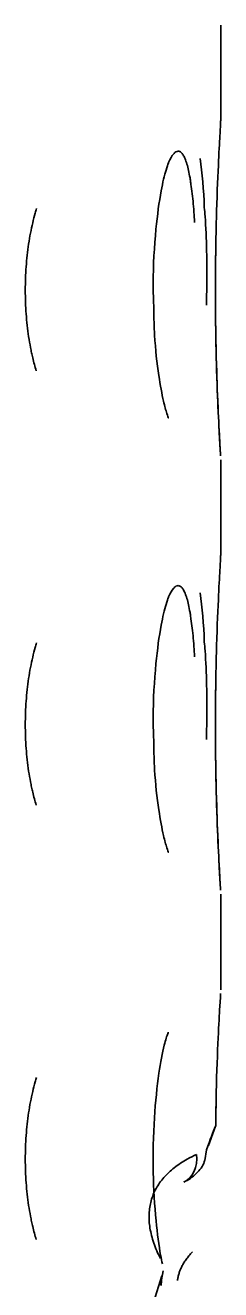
# Model space of a CAD drawing. Header units: inches. Extents: x 885 to 6823, y 710 to 5493.
# Drawn here: x 919.57 to 921.14, y 3120.3 to 3130.49 of the extents above; entities that cross this region are included whole.
import ezdxf

# ---------------------------------------------------------------- set-up
doc = ezdxf.new("R2010")
doc.units = ezdxf.units.IN
doc.layers.add('1', color=7, linetype='Continuous', true_color=0xffffff)

msp = doc.modelspace()

# ---------------------------------------------------------------- linework, layer by layer
at = {"layer": '1', "color": 7, "linetype": 'Continuous', "lineweight": 35}
for p, q in [((921.139, 3129.72), (921.139, 3130.491)), ((921.137, 3129.681), (921.138, 3129.72)), ((921.137, 3129.676), (921.138, 3129.69)), ((921.139, 3126.22), (921.139, 3126.991)), ((921.137, 3126.181), (921.138, 3126.22)), ((921.137, 3126.176), (921.138, 3126.19)), ((921.139, 3122.72), (921.139, 3123.491)), ((921.041, 3121.465), (921.097, 3121.622)), ((921.01, 3121.344), (921.024, 3121.431)), ((921.007, 3121.336), (921.011, 3121.346)), ((920.654, 3120.339), (920.675, 3120.455)), ((920.66, 3120.338), (920.666, 3120.414))]:
    msp.add_line(p, q, dxfattribs=at)
msp.add_ellipse((920.735, 3121.397), major_axis=(-0.106, 0.227), ratio=0.805237, start_param=3.143468, end_param=4.33809, dxfattribs=at)
for points, knots in [([(921.138, 3127.023), (921.138, 3127.023), (921.138, 3127.025), (921.136, 3127.051), (921.128, 3127.183), (921.113, 3127.49), (921.099, 3127.925), (921.094, 3128.435), (921.103, 3128.951), (921.119, 3129.367), (921.132, 3129.587), (921.136, 3129.66), (921.137, 3129.674), (921.137, 3129.676)], [0, 0, 0, 0, 0.00616, 0.053591, 0.161844, 0.280816, 0.405084, 0.536239, 0.671381, 0.80762, 0.92398, 0.985655, 1, 1, 1, 1]), ([(920.717, 3129.38), (920.718, 3129.382), (920.719, 3129.384), (920.733, 3129.416), (920.746, 3129.438), (920.765, 3129.461), (920.771, 3129.467), (920.784, 3129.475), (920.791, 3129.476), (920.8, 3129.476), (920.803, 3129.476), (920.809, 3129.474), (920.812, 3129.472), (920.821, 3129.466), (920.832, 3129.455), (920.843, 3129.436), (920.851, 3129.419), (920.853, 3129.412), (920.858, 3129.399), (920.861, 3129.392), (920.873, 3129.355), (920.881, 3129.319), (920.891, 3129.266), (920.893, 3129.255), (920.896, 3129.233), (920.898, 3129.221), (920.903, 3129.185), (920.907, 3129.16), (920.916, 3129.081), (920.921, 3129.024), (920.926, 3128.949), (920.927, 3128.933), (920.928, 3128.913), (920.929, 3128.908), (920.929, 3128.903)], [0, 0, 0, 0, 0.008591, 0.008591, 0.143881, 0.143881, 0.211527, 0.211527, 0.279172, 0.279172, 0.312995, 0.312995, 0.346817, 0.346817, 0.414463, 0.482108, 0.482108, 0.51593, 0.51593, 0.549753, 0.549753, 0.685044, 0.685044, 0.718866, 0.718866, 0.752689, 0.752689, 0.820334, 0.820334, 0.955625, 0.955625, 0.989447, 0.989447, 1, 1, 1, 1]), ([(920.601, 3128.206), (920.597, 3128.274), (920.591, 3128.49), (920.612, 3128.836), (920.654, 3129.148), (920.695, 3129.32), (920.717, 3129.379), (920.72, 3129.386), (920.72, 3129.386)], [0, 0, 0, 0, 0.131178, 0.418189, 0.657493, 0.839491, 0.956498, 1, 1, 1, 1]), ([(919.566, 3128.356), (919.566, 3128.388), (919.566, 3128.42), (919.569, 3128.483), (919.57, 3128.515), (919.577, 3128.608), (919.584, 3128.669), (919.597, 3128.758), (919.602, 3128.788), (919.613, 3128.845), (919.625, 3128.9), (919.639, 3128.952), (919.65, 3128.99), (919.654, 3129.002), (919.657, 3129.014)], [0, 0, 0, 0, 0.133672, 0.133672, 0.267344, 0.267344, 0.534688, 0.534688, 0.66836, 0.66836, 0.802032, 0.935704, 0.935704, 1, 1, 1, 1]), ([(921.024, 3128.237), (921.025, 3128.284), (921.03, 3128.52), (921.026, 3128.814), (921.009, 3129), (921.007, 3129.024)], [0, 0, 0, 0, 0.175328, 0.891133, 1, 1, 1, 1]), ([(921.133, 3127.099), (921.133, 3127.108), (921.13, 3127.161), (921.116, 3127.407), (921.102, 3127.811), (921.096, 3128.217), (921.096, 3128.459), (921.097, 3128.537)], [0, 0, 0, 0, 0.091874, 0.34454, 0.601939, 0.873387, 1, 1, 1, 1]), ([(919.654, 3127.708), (919.644, 3127.741), (919.634, 3127.776), (919.623, 3127.825), (919.619, 3127.839), (919.613, 3127.867), (919.611, 3127.881), (919.602, 3127.924), (919.597, 3127.953), (919.584, 3128.042), (919.577, 3128.103), (919.57, 3128.196), (919.569, 3128.228), (919.566, 3128.292), (919.566, 3128.324), (919.566, 3128.356)], [0, 0, 0, 0, 0.182784, 0.182784, 0.250885, 0.250885, 0.318987, 0.318987, 0.455189, 0.455189, 0.727595, 0.727595, 0.863797, 0.863797, 1, 1, 1, 1]), ([(920.718, 3127.329), (920.718, 3127.328), (920.719, 3127.327), (920.703, 3127.368), (920.675, 3127.469), (920.636, 3127.68), (920.606, 3127.943), (920.601, 3128.132), (920.601, 3128.206)], [0, 0, 0, 0, 0.016778, 0.130118, 0.295745, 0.532032, 0.825813, 1, 1, 1, 1]), ([(921.138, 3123.523), (921.138, 3123.523), (921.138, 3123.525), (921.136, 3123.551), (921.128, 3123.683), (921.113, 3123.99), (921.099, 3124.425), (921.094, 3124.935), (921.103, 3125.451), (921.119, 3125.867), (921.132, 3126.087), (921.136, 3126.16), (921.137, 3126.174), (921.137, 3126.176)], [0, 0, 0, 0, 0.00616, 0.053591, 0.161844, 0.280816, 0.405084, 0.536239, 0.671381, 0.80762, 0.92398, 0.985655, 1, 1, 1, 1]), ([(920.717, 3125.88), (920.718, 3125.882), (920.719, 3125.884), (920.733, 3125.916), (920.746, 3125.938), (920.765, 3125.961), (920.771, 3125.967), (920.784, 3125.975), (920.791, 3125.976), (920.8, 3125.976), (920.803, 3125.976), (920.809, 3125.974), (920.812, 3125.972), (920.821, 3125.966), (920.832, 3125.955), (920.843, 3125.936), (920.851, 3125.919), (920.853, 3125.912), (920.858, 3125.899), (920.861, 3125.892), (920.873, 3125.855), (920.881, 3125.819), (920.891, 3125.766), (920.893, 3125.755), (920.896, 3125.733), (920.898, 3125.721), (920.903, 3125.685), (920.907, 3125.66), (920.916, 3125.581), (920.921, 3125.524), (920.926, 3125.449), (920.927, 3125.433), (920.928, 3125.413), (920.929, 3125.408), (920.929, 3125.403)], [0, 0, 0, 0, 0.008591, 0.008591, 0.143881, 0.143881, 0.211527, 0.211527, 0.279172, 0.279172, 0.312995, 0.312995, 0.346817, 0.346817, 0.414463, 0.482108, 0.482108, 0.51593, 0.51593, 0.549753, 0.549753, 0.685044, 0.685044, 0.718866, 0.718866, 0.752689, 0.752689, 0.820334, 0.820334, 0.955625, 0.955625, 0.989447, 0.989447, 1, 1, 1, 1]), ([(920.601, 3124.706), (920.597, 3124.774), (920.591, 3124.99), (920.612, 3125.336), (920.654, 3125.648), (920.695, 3125.82), (920.717, 3125.879), (920.72, 3125.886), (920.72, 3125.886)], [0, 0, 0, 0, 0.131178, 0.418189, 0.657493, 0.839491, 0.956498, 1, 1, 1, 1]), ([(919.566, 3124.856), (919.566, 3124.888), (919.566, 3124.92), (919.569, 3124.983), (919.57, 3125.015), (919.577, 3125.108), (919.584, 3125.169), (919.597, 3125.258), (919.602, 3125.288), (919.613, 3125.345), (919.625, 3125.4), (919.639, 3125.452), (919.65, 3125.49), (919.654, 3125.502), (919.657, 3125.514)], [0, 0, 0, 0, 0.133672, 0.133672, 0.267344, 0.267344, 0.534688, 0.534688, 0.66836, 0.66836, 0.802032, 0.935704, 0.935704, 1, 1, 1, 1]), ([(921.024, 3124.737), (921.025, 3124.784), (921.03, 3125.02), (921.026, 3125.314), (921.009, 3125.5), (921.007, 3125.524)], [0, 0, 0, 0, 0.175328, 0.891133, 1, 1, 1, 1]), ([(921.133, 3123.599), (921.133, 3123.608), (921.13, 3123.661), (921.116, 3123.907), (921.102, 3124.311), (921.096, 3124.717), (921.096, 3124.959), (921.097, 3125.037)], [0, 0, 0, 0, 0.091908, 0.344578, 0.60198, 0.87343, 1, 1, 1, 1]), ([(919.654, 3124.208), (919.644, 3124.241), (919.634, 3124.276), (919.623, 3124.325), (919.619, 3124.339), (919.613, 3124.367), (919.611, 3124.381), (919.602, 3124.424), (919.597, 3124.453), (919.584, 3124.542), (919.577, 3124.603), (919.57, 3124.696), (919.569, 3124.728), (919.566, 3124.792), (919.566, 3124.824), (919.566, 3124.856)], [0, 0, 0, 0, 0.182784, 0.182784, 0.250885, 0.250885, 0.318987, 0.318987, 0.455189, 0.455189, 0.727595, 0.727595, 0.863797, 0.863797, 1, 1, 1, 1]), ([(920.718, 3123.829), (920.718, 3123.828), (920.719, 3123.827), (920.703, 3123.868), (920.675, 3123.969), (920.636, 3124.18), (920.606, 3124.443), (920.601, 3124.632), (920.601, 3124.706)], [0, 0, 0, 0, 0.016778, 0.130118, 0.295745, 0.532032, 0.825813, 1, 1, 1, 1]), ([(921.1, 3121.627), (921.1, 3121.722), (921.103, 3121.982), (921.118, 3122.337), (921.133, 3122.608), (921.138, 3122.684), (921.138, 3122.689), (921.138, 3122.689)], [0, 0, 0, 0, 0.157059, 0.458414, 0.716586, 0.965228, 1, 1, 1, 1]), ([(920.67, 3120.513), (920.665, 3120.534), (920.645, 3120.626), (920.613, 3120.875), (920.59, 3121.258), (920.599, 3121.682), (920.637, 3122.041), (920.679, 3122.263), (920.711, 3122.364), (920.716, 3122.377), (920.717, 3122.378)], [0, 0, 0, 0, 0.045905, 0.189694, 0.363312, 0.553981, 0.726181, 0.86726, 0.961201, 1, 1, 1, 1]), ([(919.566, 3121.356), (919.566, 3121.388), (919.566, 3121.42), (919.569, 3121.483), (919.57, 3121.515), (919.577, 3121.608), (919.584, 3121.669), (919.597, 3121.758), (919.602, 3121.788), (919.613, 3121.845), (919.625, 3121.9), (919.639, 3121.952), (919.65, 3121.99), (919.654, 3122.002), (919.657, 3122.014)], [0, 0, 0, 0, 0.133672, 0.133672, 0.267344, 0.267344, 0.534688, 0.534688, 0.66836, 0.66836, 0.802032, 0.935704, 0.935704, 1, 1, 1, 1]), ([(919.654, 3120.708), (919.644, 3120.741), (919.634, 3120.776), (919.623, 3120.825), (919.619, 3120.839), (919.613, 3120.867), (919.611, 3120.881), (919.602, 3120.924), (919.597, 3120.953), (919.584, 3121.042), (919.577, 3121.103), (919.57, 3121.196), (919.569, 3121.228), (919.566, 3121.292), (919.566, 3121.324), (919.566, 3121.356)], [0, 0, 0, 0, 0.182784, 0.182784, 0.250885, 0.250885, 0.318987, 0.318987, 0.455189, 0.455189, 0.727595, 0.727595, 0.863797, 0.863797, 1, 1, 1, 1]), ([(920.87, 3121.356), (920.831, 3121.334), (920.761, 3121.287), (920.706, 3121.235), (920.657, 3121.179), (920.636, 3121.15), (920.61, 3121.103), (920.603, 3121.087), (920.59, 3121.054), (920.584, 3121.037), (920.57, 3120.986), (920.559, 3120.915), (920.563, 3120.839), (920.573, 3120.78), (920.577, 3120.761), (920.587, 3120.72), (920.593, 3120.7), (920.614, 3120.638), (920.631, 3120.597), (920.653, 3120.555)], [0, 0, 0, 0, 0.125, 0.25, 0.25, 0.375, 0.375, 0.4375, 0.4375, 0.5, 0.5, 0.625, 0.75, 0.75, 0.8125, 0.8125, 0.875, 0.875, 1, 1, 1, 1]), ([(920.841, 3121.172), (920.88, 3121.187), (920.939, 3121.23), (920.999, 3121.3), (921.008, 3121.341), (921.008, 3121.345)], [0, 0, 0, 0, 0.512303, 0.960909, 1, 1, 1, 1]), ([(920.791, 3120.378), (920.793, 3120.387), (920.796, 3120.407), (920.803, 3120.435), (920.813, 3120.463), (920.826, 3120.491), (920.841, 3120.519), (920.859, 3120.547), (920.882, 3120.576), (920.901, 3120.597), (920.913, 3120.608)], [0, 0, 0, 0, 0.116141, 0.242406, 0.368672, 0.494938, 0.621203, 0.747469, 0.873734, 1, 1, 1, 1]), ([(920.206, 3118.82), (920.245, 3118.975), (920.283, 3119.125), (920.361, 3119.412), (920.4, 3119.55), (920.478, 3119.815), (920.516, 3119.943), (920.592, 3120.186), (920.629, 3120.303), (920.666, 3120.414)], [0, 0, 0, 0, 0.25, 0.25, 0.5, 0.5, 0.75, 0.75, 1, 1, 1, 1])]:
    msp.add_open_spline(points, degree=3, knots=knots, dxfattribs=at)
for points, degree in [([(921.007, 3129.024), (921.004, 3129.165), (920.988, 3129.299), (920.973, 3129.417)], 3), ([(921.097, 3128.537), (921.098, 3128.609), (921.099, 3128.678), (921.1, 3128.745)], 3), ([(921.138, 3127.024), (921.137, 3127.032), (921.133, 3127.099)], 2), ([(921.137, 3127.029), (921.137, 3127.028), (921.138, 3127.027)], 2), ([(921.007, 3125.524), (921.004, 3125.665), (920.988, 3125.799), (920.973, 3125.917)], 3), ([(921.097, 3125.037), (921.098, 3125.109), (921.099, 3125.178), (921.1, 3125.245)], 3), ([(921.138, 3123.524), (921.137, 3123.532), (921.133, 3123.599)], 2), ([(921.137, 3123.529), (921.137, 3123.528), (921.138, 3123.527)], 2), ([(921.1, 3121.696), (921.101, 3121.769), (921.102, 3121.84), (921.103, 3121.907)], 3), ([(921.024, 3121.431), (921.054, 3121.51), (921.078, 3121.574), (921.097, 3121.622)], 3), ([(921.099, 3121.621), (921.1, 3121.627)], 1), ([(920.944, 3121.394), (920.918, 3121.382), (920.893, 3121.369), (920.87, 3121.356)], 3)]:
    msp.add_open_spline(points, degree=degree, dxfattribs=at)

doc.saveas('drawing.dxf')
